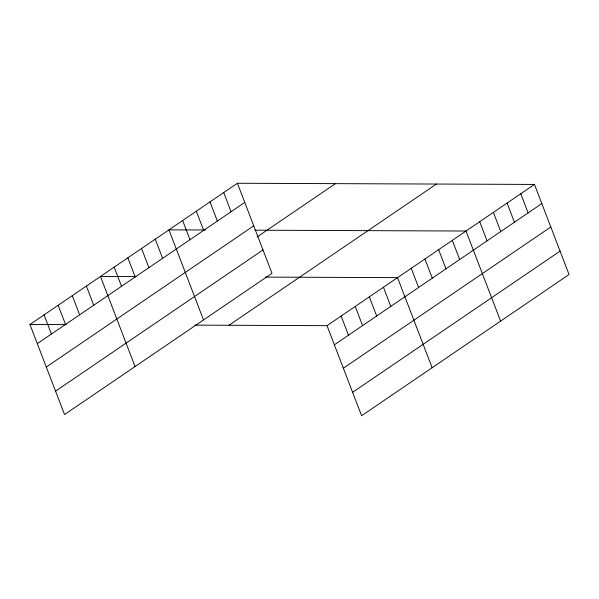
<?xml version="1.0" encoding="UTF-8"?>
<svg xmlns="http://www.w3.org/2000/svg" width="599" height="599" viewBox="0 0 599 599"><rect width="100%" height="100%" fill="white"/><g stroke="black" fill="none" stroke-linecap="round" stroke-linejoin="round"><path stroke-width="0.9" d="M237.399 183.257L271.983 273.346L64.535 414.568L29.95 324.478L237.399 183.257L534.465 184.432L569.05 274.522L361.601 415.743L327.017 325.654L194.712 325.13M37.303 343.639L244.751 202.41M46.288 367.045L253.744 225.823M257.083 236.979L335.433 183.638M55.55 391.162L262.998 249.94M228.983 325.264L436.431 184.043M327.017 325.654L534.465 184.432M334.369 344.814L541.818 203.585M343.354 368.22L550.803 226.999M352.616 392.338L560.065 251.116M205.352 230.001L168.94 229.859L203.525 319.948M254.837 230.196L466.007 231.034L500.592 321.124M135.958 276.603L100.482 276.461L135.067 366.558M265.252 277.112L397.549 277.637L432.134 367.734M29.95 324.478L66.362 324.621M520.778 193.747L528.131 212.907M507.083 203.068L514.436 222.229M493.389 212.39L500.749 231.551M479.702 221.712L487.054 240.873M452.312 240.356L459.673 259.517M438.625 249.671L445.978 268.831M424.931 258.993L432.291 278.153M411.243 268.315L418.596 287.475M383.442 287.243L390.795 306.403M369.336 296.842L376.689 316.002M355.229 306.448L362.582 325.609M341.123 316.047L348.476 335.208M223.712 192.571L231.064 211.732M210.017 201.893L217.37 221.053M196.322 211.215L203.682 230.375M182.635 220.537L189.988 239.697M155.253 239.181L162.606 258.341M141.559 248.495L148.911 267.656M127.864 257.817L135.224 276.978M114.177 267.139L121.53 286.3M86.376 286.067L93.729 305.228M72.269 295.666L79.622 314.827M58.163 305.273L65.516 324.433M44.056 314.872L51.409 334.032"/></g></svg>
